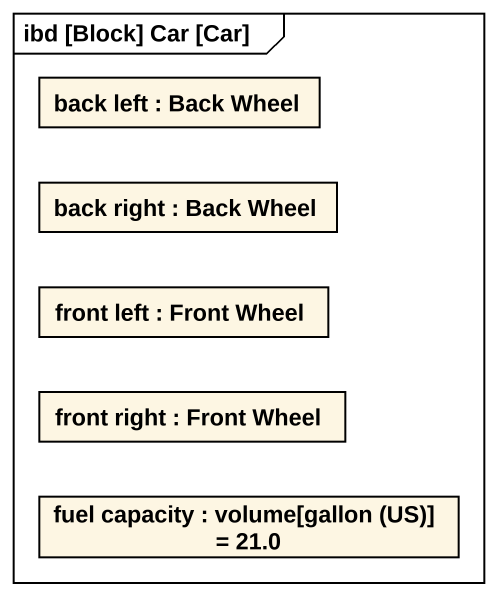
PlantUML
@startuml
mainframe ibd [Block] Car [Car]
rectangle "back left : Back Wheel" as back_left
rectangle "back right : Back Wheel" as back_right
rectangle "front left : Front Wheel" as front_left
rectangle "front right : Front Wheel" as front_right
rectangle "fuel capacity : volume[gallon (US)] = 21.0" as fuel_capacity
@enduml
